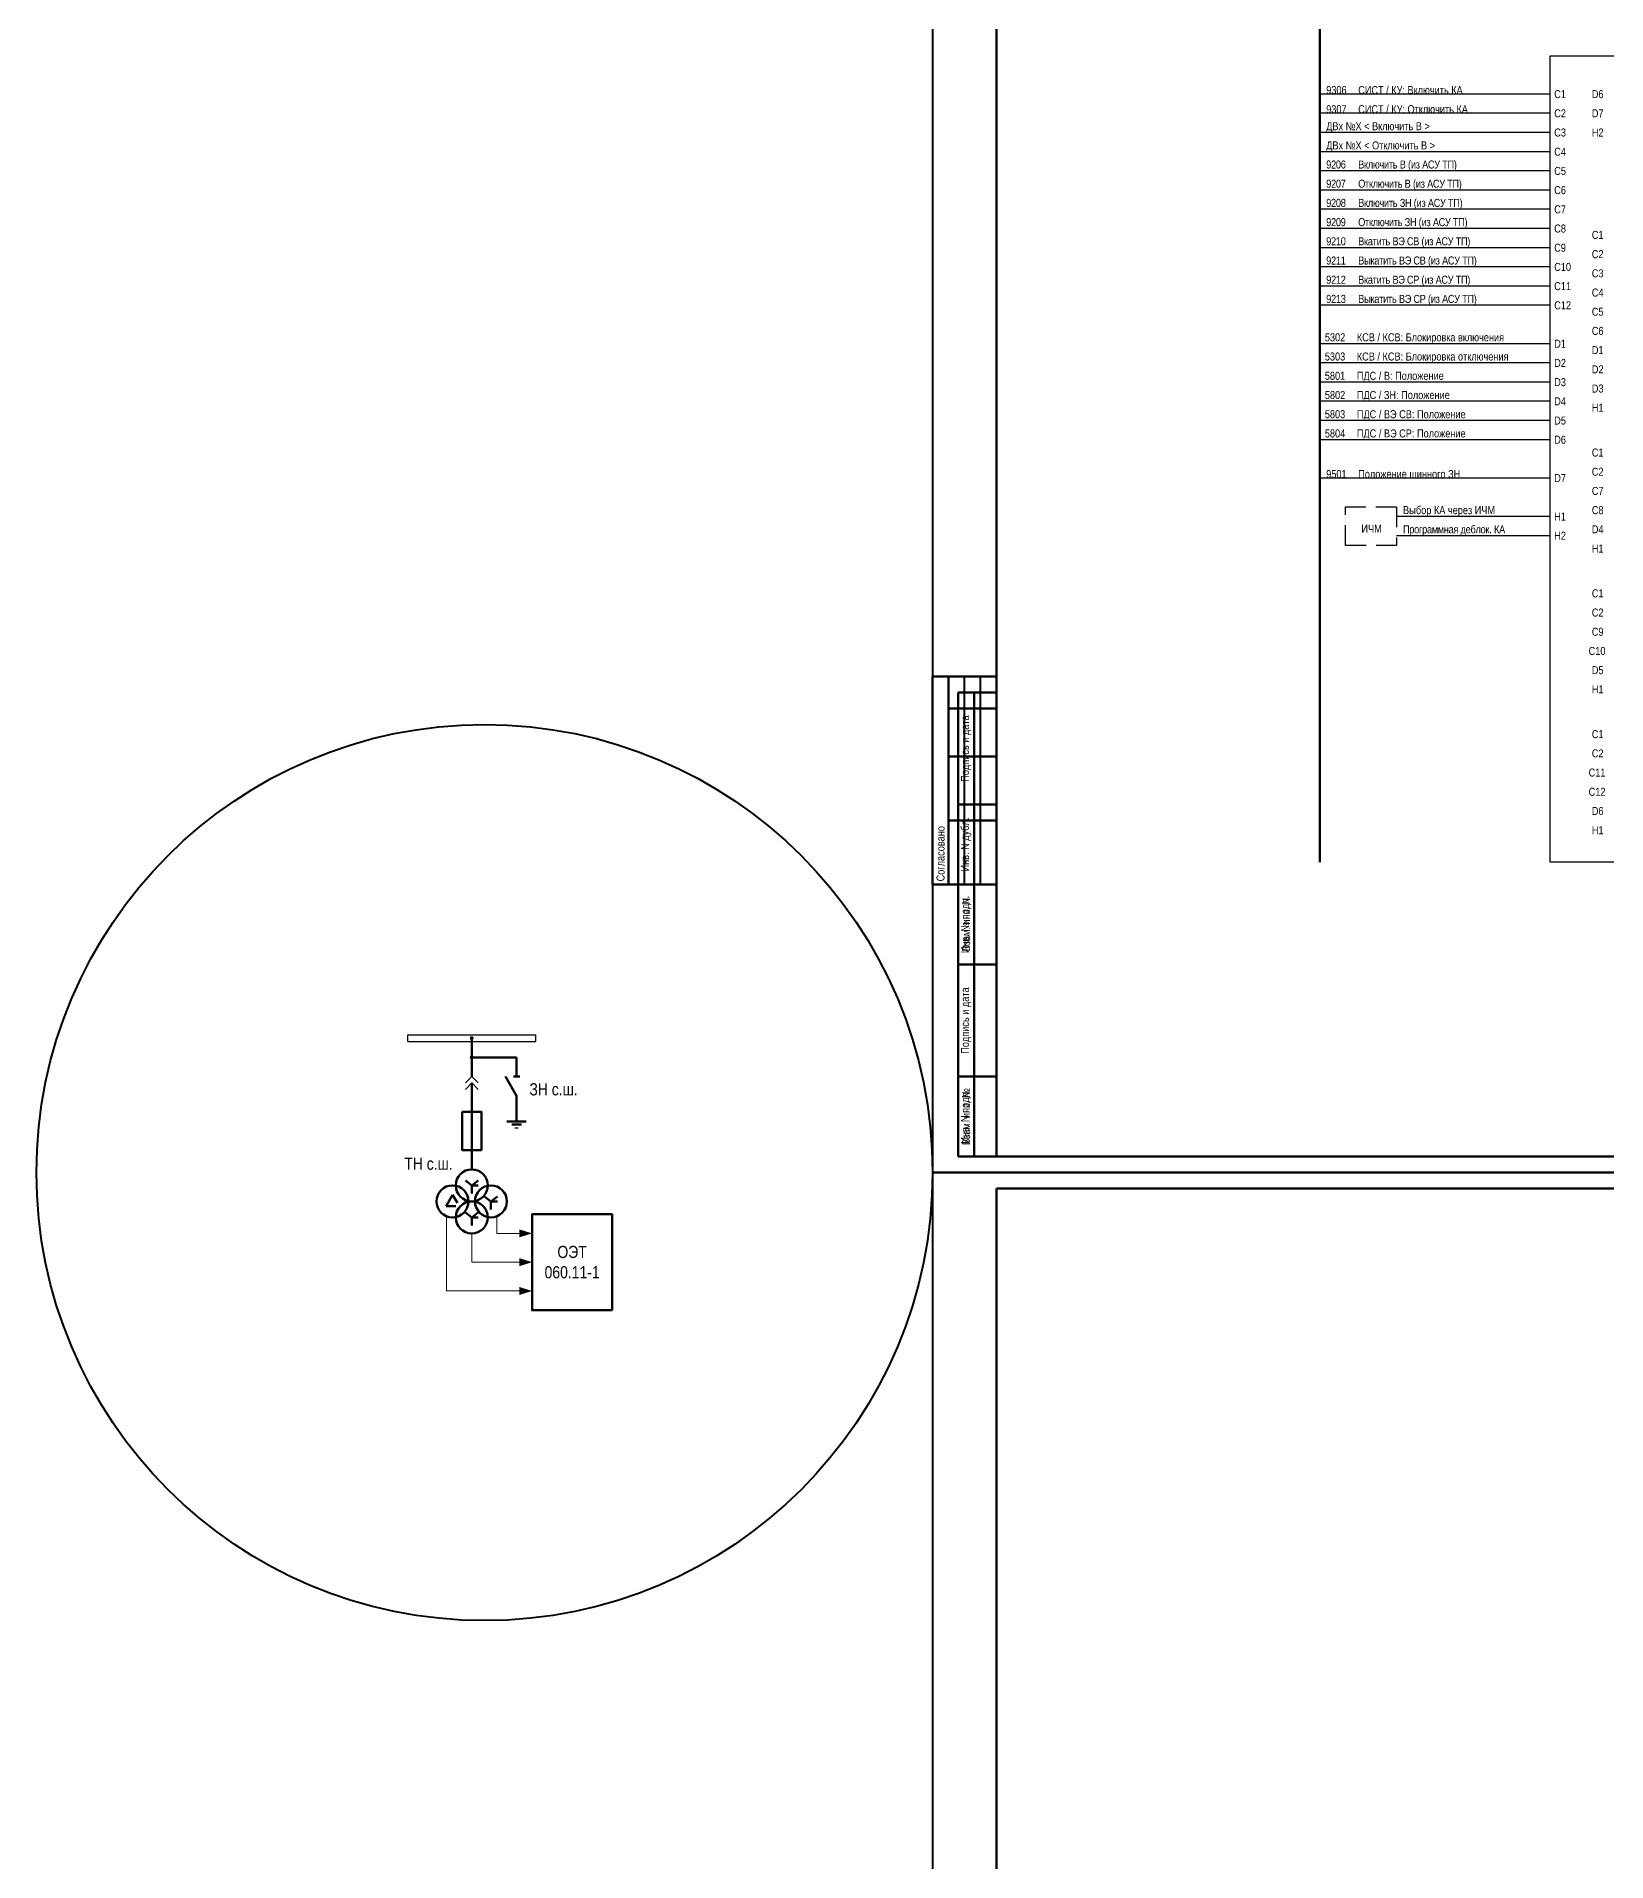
# Model space of a CAD drawing. Header units: millimetres. Extents: x 2179 to 12176, y -20554 to -12004.
# Drawn here: x 3403 to 3894, y -19087 to -18517 of the extents above; entities that cross this region are included whole.
import ezdxf
from ezdxf.enums import TextEntityAlignment as Align

# ---------------------------------------------------------------- set-up
doc = ezdxf.new("R2010")
doc.units = ezdxf.units.MM
doc.linetypes.add('штриховая2', pattern=[9.525, 6.35, -3.175])
for name, color, linetype, lineweight in [('GOOSE', 224, 'Continuous', 30), ('MMS', 190, 'Continuous', 30), ('Внутренняя шина', 4, 'Continuous', 70), ('Линии связи', 75, 'Continuous', 30), ('Основная', 7, 'Continuous', 30), ('Основная прерывистая', 7, 'штриховая2', 30), ('Отключение_включение', 1, 'Continuous', 30), ('Сигналы внутр.', 13, 'Continuous', 30), ('Толстая', 7, 'Continuous', 53), ('Тонкая', 7, 'Continuous', 13), ('Цепь - ФК и АСУ', 190, 'Continuous', 30)]:
    doc.layers.add(name, color=color, linetype=linetype, lineweight=lineweight)
doc.layers.add('Рамка внешняя', color=8, linetype='Continuous', lineweight=40, plot=False)
doc.styles.add('2.5_Gost_RD', font='ARIALN.TTF', dxfattribs={"height": 2.5})
doc.styles.add('Narrow', font='ARIALN.TTF')
doc.styles.add('Вывод', font='tahoma.ttf', dxfattribs={"height": 2.5})
doc.styles.add('Компонент', font='ARIALN.TTF', dxfattribs={"height": 3.5})
doc.styles.add('Табл дан', font='ARIALN.TTF')

# ---------------------------------------------------------------- blocks, each defined once
blk = doc.blocks.new('*T16')
at = {"color": 0, "linetype": 'ByBlock', "lineweight": 50, "transparency": 16777216}
for p, q in [((0, 0), (0, 85)), ((0, 85), (12, 85)), ((5, 0), (5, 85)), ((12, 0), (12, 85)), ((0, 60), (12, 60)), ((0, 25), (12, 25)), ((0, 0), (12, 0))]:
    blk.add_line(p, q, dxfattribs=at)
at = {"color": 0, "transparency": 16777216, "char_height": 2.5, "attachment_point": 5, "rotation": 90, "style": '2.5_Gost_RD'}
for s, insert, width in [('Инв. № подл.', (2.5, 72.5), 23), ('Подпись и дата', (2.5, 42.5), 33), ('Взам. инв. №', (2.5, 12.5), 23)]:
    blk.add_mtext(s, dxfattribs=dict(at, insert=insert, width=width))
blk = doc.blocks.new('*T17')
at = {"color": 0, "linetype": 'ByBlock', "lineweight": 50, "transparency": 16777216}
for p, q in [((0, 0), (0, 65)), ((0, 65), (20, 65)), ((5, 0), (5, 65)), ((20, 0), (20, 65)), ((5, 55), (20, 55)), ((5, 40), (20, 40)), ((5, 20), (20, 20)), ((0, 0), (20, 0))]:
    blk.add_line(p, q, dxfattribs=at)
at = {"color": 0, "linetype": 'ByBlock', "lineweight": -2, "transparency": 16777216}
for p, q in [((10, 0), (10, 65)), ((15, 0), (15, 65))]:
    blk.add_line(p, q, dxfattribs=at)
at = {"color": 0, "transparency": 16777216, "insert": (2.5, 1), "char_height": 2.5, "width": 63, "attachment_point": 4, "rotation": 90, "style": '2.5_Gost_RD'}
blk.add_mtext('Согласовано', dxfattribs=at)
blk = doc.blocks.new('*T18')
at = {"color": 0, "linetype": 'ByBlock', "lineweight": 50, "transparency": 16777216}
for p, q in [((0, 0), (0, 145)), ((0, 145), (12, 145)), ((5, 0), (5, 145)), ((12, 0), (12, 145)), ((0, 110), (12, 110)), ((0, 85), (12, 85)), ((0, 60), (12, 60)), ((0, 25), (12, 25)), ((0, 0), (12, 0))]:
    blk.add_line(p, q, dxfattribs=at)
at = {"color": 0, "transparency": 16777216, "char_height": 2.5, "attachment_point": 5, "rotation": 90, "style": '2.5_Gost_RD'}
for s, insert, width in [('{\\C256;Подпись и дата}', (2.5, 127.5), 33), ('{\\C256;Инв. N дубл.}', (2.5, 97.5), 23), ('{\\C256;Взам. инв. N}', (2.5, 72.5), 23), ('Подпись и дата', (2.5, 42.5), 33), ('Инв. N подл.', (2.5, 12.5), 23)]:
    blk.add_mtext(s, dxfattribs=dict(at, insert=insert, width=width))
blk = doc.blocks.new('*U15')
blk.add_lwpolyline([(0, 0), (1189, 0), (1189, 841), (0, 841)], close=True)
at = {"lineweight": 50}
blk.add_lwpolyline([(20, 836), (1184, 836), (1184, 5), (20, 5)], close=True, dxfattribs=at)
for name, p in [('*T17', (0, 90)), ('*T18', (8, 5)), ('*T16', (8, 5))]:
    blk.add_blockref(name, p)
at = {"style": '2.5_Gost_RD', "flags": 8}
blk.add_attdef('ФОРМАТ', text='', height=2.5, dxfattribs=at).set_placement((1134, 4), align=Align.TOP_LEFT)
blk = doc.blocks.new('*U137')
at = {"color": 0, "ltscale": 0.35}
for p, q in [((0, 2), (-2, -1.5)), ((0, 2), (1.5, -0.5)), ((-2, -1.5), (1, -1.5))]:
    blk.add_line(p, q, dxfattribs=at)
blk.add_circle((0, 0), 5, dxfattribs=at)
at = {"ltscale": 0.35, "style": 'Компонент'}
blk.add_attdef('ОУ', text='', height=3.5, dxfattribs=at).set_placement((-3, 10), align=Align.MIDDLE_CENTER)
blk = doc.blocks.new('*U138')
at = {"color": 0, "ltscale": 0.35}
for q in [(-2, 1.5), (2, 1.5), (2, 0), (0, -2.5)]:
    blk.add_line((0, 0), q, dxfattribs=at)
blk.add_circle((0, 0), 5, dxfattribs=at)
at = {"ltscale": 0.35, "style": 'Компонент'}
blk.add_attdef('ОУ', text='', height=3.5, dxfattribs=at).set_placement((0, 8), align=Align.MIDDLE_CENTER)
blk = doc.blocks.new('*U165')
at = {"layer": 'Основная', "ltscale": 0.25}
for p, q in [((2, 2), (0, 0)), ((0, 0), (2, -2))]:
    blk.add_line(p, q, dxfattribs=at)
blk = doc.blocks.new('*U68')
at = {"color": 0}
for p, q in [((0, 6), (0, 2)), ((0, 0), (0, -6))]:
    blk.add_line(p, q, dxfattribs=at)
at = {"color": 0, "ltscale": 0.25, "xscale": -1, "rotation": 90}
for p in [(0, 2), (0, 0)]:
    blk.add_blockref('*U165', p, dxfattribs=at)
at = {"layer": 'Основная'}
for tag, height, style, p in [('ОУ2', 3.5, 'Компонент', (-5, 6)), ('В2', 2.5, 'Вывод', (3, 6)), ('ОУ1', 3.5, 'Компонент', (-5, -6)), ('В1', 2.5, 'Вывод', (3, -6))]:
    blk.add_attdef(tag, text='', height=height, dxfattribs=dict(at, style=style)).set_placement(p, align=Align.MIDDLE_CENTER)
blk = doc.blocks.new('*U133')
at = {"color": 0, "lineweight": -2}
for p, q in [((0, 0), (40, 0)), ((0, -2), (0, 0)), ((40, -2), (40, 0)), ((0, -2), (40, -2))]:
    blk.add_line(p, q, dxfattribs=at)
at = {"layer": 'Основная', "style": 'Компонент'}
blk.add_attdef('ОШ', text='', height=3.5, dxfattribs=at).set_placement((6, 4), align=Align.MIDDLE_CENTER)
blk = doc.blocks.new('*U60')
at = {"color": 0}
blk.add_line((0, 0), (6, 3.43), dxfattribs=at)
blk = doc.blocks.new('*U52')
at = {"color": 0}
blk.add_line((0, -1), (0, 1), dxfattribs=at)
blk = doc.blocks.new('*U74')
at = {"color": 0}
for p, q in [((0, 3), (0, 9)), ((0, -9), (0, -3))]:
    blk.add_line(p, q, dxfattribs=at)
at = {"color": 0, "ltscale": 0.25, "rotation": 89.99999999999999}
for name, p in [('*U60', (0, -3)), ('*U52', (0, 3))]:
    blk.add_blockref(name, p, dxfattribs=at)
at = {"layer": 'Основная'}
for tag, height, style, p in [('В1', 2.5, 'Вывод', (2, 7)), ('ОУ', 3.5, 'Компонент', (-12, 0)), ('В2', 2.5, 'Вывод', (2, -7))]:
    blk.add_attdef(tag, text='', height=height, dxfattribs=dict(at, style=style)).set_placement(p, align=Align.MIDDLE_CENTER)
blk = doc.blocks.new('*U73')
at = {"color": 0}
for p, q in [((-3, 0), (3, 0)), ((0, 3), (0, 0)), ((-1.5, -1), (1.5, -1)), ((-0.5, -2), (0.5, -2))]:
    blk.add_line(p, q, dxfattribs=at)

msp = doc.modelspace()

# ---------------------------------------------------------------- linework, layer by layer
at = {"layer": 'Внутренняя шина'}
msp.add_lwpolyline([(3804, -18775), (3804, -18193)], dxfattribs=at)
at = {"layer": 'Линии связи'}
for points in [[(3876, -18535), (3804, -18535)], [(3876, -18541), (3804, -18541)], [(3876, -18547), (3804, -18547)], [(3876, -18553), (3804, -18553)], [(3876, -18559), (3804, -18559)], [(3876, -18565), (3804, -18565)], [(3876, -18571), (3804, -18571)], [(3876, -18577), (3804, -18577)], [(3876, -18583), (3804, -18583)], [(3876, -18589), (3804, -18589)], [(3876, -18595), (3804, -18595)], [(3876, -18601), (3804, -18601)]]:
    msp.add_lwpolyline(points, dxfattribs=at)
at = {"layer": 'Линии связи', "ltscale": 0.5}
for points in [[(3876, -18613), (3804, -18613)], [(3876, -18619), (3804, -18619)], [(3876, -18625), (3804, -18625)], [(3876, -18631), (3804, -18631)], [(3876, -18637), (3804, -18637)], [(3876, -18643), (3804, -18643)], [(3876, -18655), (3804, -18655)], [(3876, -18667), (3828, -18667)], [(3876, -18673), (3828, -18673)]]:
    msp.add_lwpolyline(points, dxfattribs=at)
at = {"layer": 'Основная'}
msp.add_lwpolyline([(3876, -18523), (3992, -18523), (3992, -18775), (3876, -18775)], close=True, dxfattribs=at)
at = {"layer": 'Основная', "ltscale": 0.25, "const_width": 0.6}
for points in [[(3538.7, -18830, 1), (3539.3, -18830, 1)], [(3539.3, -18835.99, 1), (3538.7, -18835.99, 1)], [(3538.7, -18836, 1), (3539.3, -18836, 1)]]:
    msp.add_lwpolyline(points, format="xyb", close=True, dxfattribs=at)
at = {"layer": 'Основная прерывистая'}
msp.add_lwpolyline([(3812, -18664), (3828, -18664), (3828, -18676), (3812, -18676)], close=True, dxfattribs=at)
at = {"layer": 'Отключение_включение', "color": 0, "lineweight": 50}
for p, q in [((3539, -18836), (3553, -18836)), ((3553, -18836), (3553, -18842)), ((3549.57, -18842), (3553, -18848)), ((3552, -18842), (3554, -18842)), ((3553, -18848), (3553, -18856)), ((3550, -18856), (3556, -18856)), ((3551.5, -18857), (3554.5, -18857))]:
    msp.add_line(p, q, dxfattribs=at)
at = {"layer": 'Рамка внешняя'}
msp.add_circle((3543, -18872), 140, dxfattribs=at)
at = {"layer": 'Толстая'}
for points in [[(3539, -18833), (3539, -18830)], [(3539, -18836), (3539, -18830)], [(3539, -18833.01), (3539, -18830.01)], [(3539, -18842), (3539, -18834)], [(3539, -18870.99), (3539, -18849.99)]]:
    msp.add_lwpolyline(points, dxfattribs=at)
for points in [[(3536, -18852.99), (3542, -18852.99), (3542, -18864.99), (3536, -18864.99)], [(3582.86, -18914.99), (3557.86, -18914.99), (3557.86, -18884.99), (3582.86, -18884.99)]]:
    msp.add_lwpolyline(points, close=True, dxfattribs=at)
at = {"layer": 'Тонкая'}
for p, q in [((3531.14, -18885.64), (3531.14, -18908.99)), ((3546.86, -18885.64), (3546.86, -18890.99)), ((3539, -18890.99), (3539, -18899.99)), ((3546.86, -18890.99), (3557.86, -18890.99)), ((3539, -18899.99), (3557.86, -18899.99)), ((3531.14, -18908.99), (3557.86, -18908.99))]:
    msp.add_line(p, q, dxfattribs=at)
for points in [[(3557.86, -18890.99, 0, 2.5, 0), (3553.86, -18890.99, 0, 0, 0)], [(3557.86, -18899.99, 0, 2.5, 0), (3553.86, -18899.99, 0, 0, 0)], [(3557.86, -18908.99, 0, 2.5, 0), (3553.86, -18908.99, 0, 0, 0)]]:
    msp.add_lwpolyline(points, format="xyseb", dxfattribs=at)

# ---------------------------------------------------------------- block references
at = {"layer": 'Основная', "ltscale": 0.25}
msp.add_blockref('*U133', (3519, -18828.99), dxfattribs=at)
at = {"layer": 'Основная', "color": 0, "lineweight": 50, "ltscale": 0.35}
for name, p in [('*U74', (3553, -18845)), ('*U73', (3553, -18856))]:
    msp.add_blockref(name, p, dxfattribs=at)
at = {"layer": 'Рамка внешняя'}
for p in [(3683, -18872), (3683, -19713)]:
    msp.add_blockref('*U15', p, dxfattribs=at)
at = {"layer": 'Толстая', "ltscale": 0.25}
msp.add_blockref('*U68', (3539, -18843.99), dxfattribs=at)
at = {"layer": 'Толстая', "ltscale": 0.35}
for name, p in [('*U138', (3539, -18875.99)), ('*U137', (3533, -18880.99)), ('*U138', (3539, -18885.99)), ('*U138', (3545, -18880.99))]:
    msp.add_blockref(name, p, dxfattribs=at)

# ---------------------------------------------------------------- texts
at = {"layer": 'GOOSE', "ltscale": 0.5, "insert": (3806, -18655), "char_height": 2.5, "width": 58, "attachment_point": 7, "style": 'Narrow'}
msp.add_mtext('9501^IПоложение шинного ЗН', dxfattribs=at)
at = {"layer": 'MMS', "char_height": 2.5, "attachment_point": 7, "style": 'Narrow'}
for s, insert, width in [('9306^IСИСТ / КУ: Включить КА', (3806, -18535.01), 70), ('9307^IСИСТ / КУ: Отключить КА', (3806, -18541.01), 70), ('{\\T0.95;9206^IВключить В (из АСУ ТП)}', (3806, -18559), 58), ('{\\T0.95;9207^IОтключить В (из АСУ ТП)}', (3806, -18565), 58), ('{\\T0.95;9208^IВключить ЗН (из АСУ ТП)}', (3806, -18571), 58), ('{\\T0.95;9209^IОтключить ЗН (из АСУ ТП)}', (3806, -18577), 58), ('{\\T0.95;9210^IВкатить ВЭ СВ (из АСУ ТП)}', (3806, -18583), 70), ('{\\T0.95;9211^IВыкатить ВЭ СВ (из АСУ ТП)}', (3806, -18589), 58), ('{\\T0.95;9212^IВкатить ВЭ СР (из АСУ ТП)}', (3806, -18595), 58), ('{\\T0.95;9213^IВыкатить ВЭ СР (из АСУ ТП)}', (3806, -18601), 58)]:
    msp.add_mtext(s, dxfattribs=dict(at, insert=insert, width=width))
at = {"layer": 'Основная', "style": 'Табл дан'}
for s, p in [('C1', (3877.25, -18535)), ('D6', (3889, -18535)), ('C2', (3877.25, -18541)), ('D7', (3889, -18541)), ('C3', (3877.25, -18547)), ('H2', (3889, -18547)), ('C4', (3877.25, -18553)), ('C5', (3877.25, -18559)), ('C6', (3877.25, -18565)), ('C7', (3877.25, -18571)), ('C8', (3877.25, -18577)), ('C1', (3889, -18579)), ('C9', (3877.25, -18583)), ('C2', (3889, -18585)), ('C10', (3877.25, -18589)), ('C3', (3889, -18591)), ('C11', (3877.25, -18595)), ('C4', (3889, -18597)), ('C12', (3877.25, -18601)), ('C5', (3889, -18603)), ('D1', (3877.25, -18613)), ('C6', (3889, -18609)), ('D2', (3877.25, -18619)), ('D1', (3889, -18615)), ('D3', (3877.25, -18625)), ('D2', (3889, -18621)), ('D4', (3877.25, -18631)), ('D3', (3889, -18627)), ('D5', (3877.25, -18637)), ('H1', (3889, -18633)), ('D6', (3877.25, -18643)), ('C1', (3889, -18647)), ('C2', (3889, -18653)), ('D7', (3877.25, -18655)), ('C7', (3889, -18659)), ('C8', (3889, -18665)), ('H1', (3877.25, -18667)), ('D4', (3889, -18671)), ('H2', (3877.25, -18673)), ('H1', (3889, -18677)), ('C1', (3889, -18691)), ('C2', (3889, -18697)), ('C9', (3889, -18703)), ('C10', (3888, -18709)), ('D5', (3889, -18715)), ('H1', (3889, -18721)), ('C1', (3889, -18735)), ('C2', (3889, -18741)), ('C11', (3888, -18747)), ('C12', (3888, -18753)), ('D6', (3889, -18759)), ('H1', (3889, -18765))]:
    msp.add_text(s, height=2.5, dxfattribs=at).set_placement(p, align=Align.MIDDLE_LEFT)
at = {"layer": 'Основная', "ltscale": 0.5, "insert": (3817, -18672), "char_height": 2.5, "width": 6, "attachment_point": 7, "style": 'Narrow'}
msp.add_mtext('ИЧМ', dxfattribs=at)
at = {"layer": 'Основная', "color": 0, "lineweight": 50, "char_height": 3.8, "width": 18, "attachment_point": 5, "style": 'Narrow'}
for s, insert in [('ЗН с.ш.', (3564.57, -18846)), ('\\pi-11.4,l11.4,t11.4;ТН с.ш.', (3525.48, -18869.25))]:
    msp.add_mtext(s, dxfattribs=dict(at, insert=insert))
at = {"layer": 'Основная', "insert": (3570.36, -18899.99), "char_height": 3.8, "width": 25, "attachment_point": 5, "style": 'Narrow'}
msp.add_mtext('\\pt11.4;ОЭТ 060.11-1', dxfattribs=at)
at = {"layer": 'Сигналы внутр.', "char_height": 2.5, "attachment_point": 7}
for s, insert, width, style in [('ДВх №X < Включить В >', (3806, -18547), 58, 'Narrow'), ('ДВх №X < Отключить В >', (3806, -18553), 58, 'Narrow'), ('5302^IКСВ / КСВ: Блокировка включения', (3805.57, -18613), 58.43, 'Табл дан'), ('5303^IКСВ / КСВ: Блокировка отключения', (3805.57, -18619), 58.43, 'Табл дан'), ('5801^IПДС / В: Положение', (3805.57, -18625), 41, 'Табл дан'), ('5802^IПДС / ЗН: Положение', (3805.57, -18631), 58.43, 'Табл дан'), ('5803^IПДС / ВЭ СВ: Положение', (3805.57, -18637), 58.43, 'Табл дан'), ('5804^IПДС / ВЭ СР: Положение', (3805.57, -18643), 58.43, 'Табл дан')]:
    msp.add_mtext(s, dxfattribs=dict(at, insert=insert, width=width, style=style))
at = {"layer": 'Цепь - ФК и АСУ', "ltscale": 0.5, "char_height": 2.5, "width": 34, "attachment_point": 7, "style": 'Narrow'}
for s, insert in [('Выбор КА через ИЧМ', (3830, -18667)), ('{\\T0.95;Программная деблок. КА}', (3830, -18673))]:
    msp.add_mtext(s, dxfattribs=dict(at, insert=insert))

doc.saveas('drawing.dxf')
